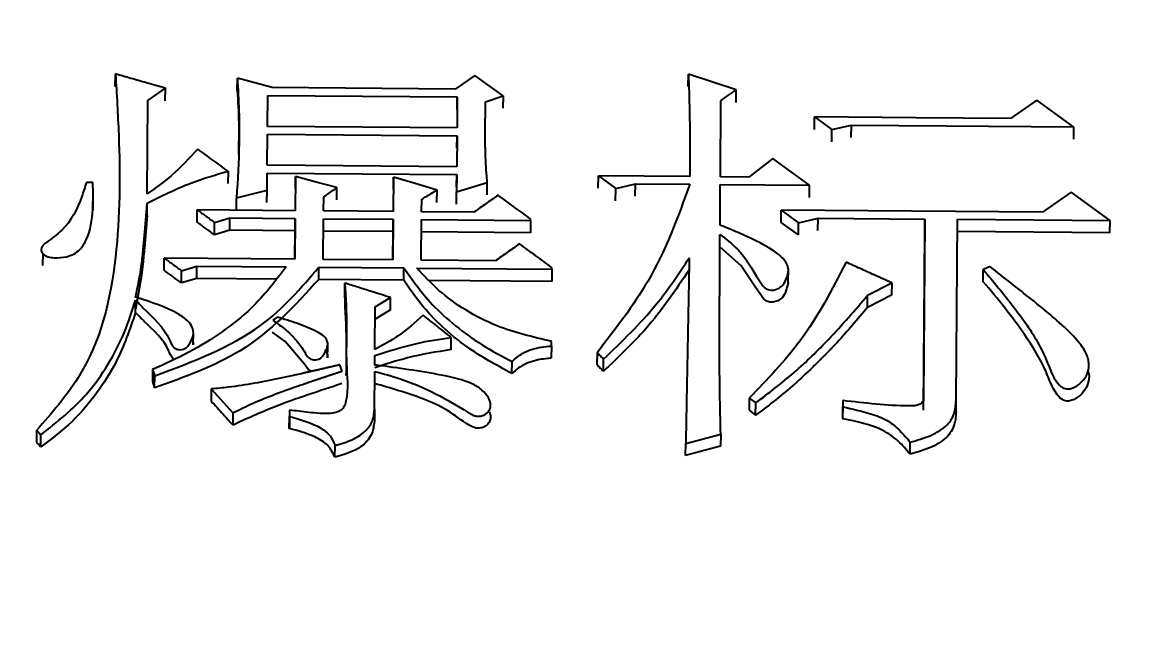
# Model space of a CAD drawing. Header units: millimetres. Extents: x 1726 to 4771, y 590 to 2743.
# Drawn here: x 2460.33 to 2465.81, y 2309.4 to 2312.44 of the extents above; entities that cross this region are included whole.
import ezdxf

# ---------------------------------------------------------------- set-up
doc = ezdxf.new("R2010")
doc.units = ezdxf.units.MM
doc.layers.add('AM_5', color=3, linetype='Continuous', lineweight=25)
doc.styles.add('SLDTEXTSTYLE1', font='txt.shx', dxfattribs={"width": 0.7, "bigfont": 'gbcbig.shx'})
doc.dimstyles.new('SLDDIMSTYLE12$0', dxfattribs={"dimtxt": 12, "dimasz": 10, "dimexe": 0, "dimexo": 0.0625, "dimgap": 0.875, "dimtad": 1, "dimdec": 1, "dimlfac": 1.8, "dimrnd": 1e-09, "dimzin": 12, "dimdsep": 46, "dimtxsty": 'SLDTEXTSTYLE1', "dimcen": 0.09, "dimdle": 8.16, "dimclrd": 3, "dimclre": 3, "dimadec": 0, "dimazin": 3, "dimtfac": 1, "dimtdec": 1, "dimtofl": 0, "dimtmove": 0, "dimatfit": 3, "dimfxl": 0, "dimfrac": 2, "dimtolj": 1, "dimlwd": 5, "dimlwe": 5, "dimarcsym": 0})

# ---------------------------------------------------------------- blocks, each defined once
blk = doc.blocks.new('*D50')
at = {"layer": 'AM_5', "color": 3, "lineweight": 5, "transparency": 16777216}
blk.add_line((2709.5179, 2483.6796), (2315.1182, 2483.6796), dxfattribs=at)
at = {"layer": 'AM_5', "color": 3, "linetype": 'Continuous', "lineweight": 5, "transparency": 16777216}
for p, q in [((2315.1182, 2473.6796), (2315.1182, 2159.8939)), ((2721.1936, 2149.8939), (2315.1182, 2149.8939))]:
    blk.add_line(p, q, dxfattribs=at)
at = {"layer": 'AM_5', "color": 3, "transparency": 16777216}
for points in [[(2313.4515, 2473.6796), (2316.7848, 2473.6796), (2315.1182, 2483.6796)], [(2313.4515, 2159.8939), (2316.7848, 2159.8939), (2315.1182, 2149.8939)]]:
    blk.add_solid(points, dxfattribs=at)
at = {"layer": 'Defpoints', "color": 0, "transparency": 16777216}
for p in [(2709.5804, 2483.6796), (2315.1182, 2149.8939), (2721.2561, 2149.8939)]:
    blk.add_point(p, dxfattribs=at)
at = {"layer": 'AM_5', "color": 0, "transparency": 16777216, "insert": (2300.5289, 2316.7867), "char_height": 12, "attachment_point": 5, "rotation": 90, "style": 'SLDTEXTSTYLE1'}
blk.add_mtext('\\A1;{\\H2.28571x;335}', dxfattribs=at)

msp = doc.modelspace()

# ---------------------------------------------------------------- linework, layer by layer
at = {"color": 7, "linetype": 'Continuous', "lineweight": 25}
for p, q in [((2460.7887, 2312.1174), (2460.7893, 2312.1793)), ((2463.6338, 2312.1168), (2463.6344, 2312.1787)), ((2463.8718, 2312.0999), (2463.6344, 2312.1787)), ((2461.3944, 2312.097), (2461.395, 2312.1589)), ((2461.5677, 2312.1113), (2461.395, 2312.1589)), ((2462.5742, 2312.1722), (2462.4764, 2312.1038)), ((2462.7141, 2312.071), (2462.5742, 2312.1722)), ((2460.9507, 2312.0472), (2461.0377, 2312.108)), ((2461.037, 2312.0462), (2461.0377, 2312.108)), ((2461.5447, 2311.9189), (2461.5458, 2312.073)), ((2461.5458, 2312.073), (2462.4869, 2312.0652)), ((2462.4764, 2312.1038), (2461.5677, 2312.1113)), ((2462.6274, 2312.0409), (2462.7141, 2312.071)), ((2462.7141, 2312.071), (2462.7135, 2312.0092)), ((2463.8712, 2312.038), (2463.8718, 2312.0999)), ((2460.9474, 2311.5838), (2460.9507, 2312.0472)), ((2462.4869, 2312.0652), (2462.4858, 2311.9111)), ((2462.4863, 2312.0034), (2462.4869, 2312.0652)), ((2463.793, 2311.6685), (2463.7957, 2312.0466)), ((2465.3643, 2312.049), (2465.2338, 2311.9577)), ((2465.5472, 2311.9165), (2465.3643, 2312.049)), ((2464.2596, 2311.9041), (2464.2603, 2311.9658)), ((2464.2603, 2311.9658), (2464.3464, 2311.9034)), ((2461.4018, 2311.9182), (2461.4009, 2311.7795)), ((2462.4858, 2311.9111), (2461.5447, 2311.9189)), ((2464.3464, 2311.9034), (2464.4439, 2311.9257)), ((2464.4433, 2311.864), (2464.4439, 2311.9257)), ((2465.5472, 2311.9165), (2465.5466, 2311.8549)), ((2461.5433, 2311.7259), (2461.5445, 2311.8804)), ((2461.5445, 2311.8804), (2462.4855, 2311.8725)), ((2462.4855, 2311.8725), (2462.4844, 2311.7181)), ((2462.4849, 2311.811), (2462.4855, 2311.8725)), ((2464.3457, 2311.8418), (2464.3464, 2311.9034)), ((2464.0533, 2311.7591), (2463.9336, 2311.6674)), ((2464.2362, 2311.6262), (2464.0533, 2311.7591)), ((2461.3484, 2311.6966), (2461.3478, 2311.6353)), ((2461.5425, 2311.6021), (2461.5431, 2311.6872)), ((2461.5431, 2311.6872), (2462.4841, 2311.6794)), ((2462.4844, 2311.7181), (2461.5433, 2311.7259)), ((2460.6773, 2311.6402), (2460.6448, 2311.6405)), ((2461.6836, 2311.6706), (2461.6823, 2311.5002)), ((2461.6829, 2311.6093), (2461.6836, 2311.6706)), ((2462.1703, 2311.6665), (2462.1691, 2311.4961)), ((2462.1697, 2311.6053), (2462.1703, 2311.6665)), ((2462.4841, 2311.6794), (2462.4835, 2311.5943)), ((2462.4835, 2311.6181), (2462.4841, 2311.6794)), ((2462.4835, 2311.5943), (2462.6353, 2311.6395)), ((2462.6347, 2311.5782), (2462.6353, 2311.6395)), ((2463.1866, 2311.6123), (2463.1872, 2311.6736)), ((2463.1872, 2311.6736), (2463.2733, 2311.6109)), ((2463.6415, 2311.6698), (2463.1872, 2311.6736)), ((2463.2733, 2311.6109), (2463.3708, 2311.6333)), ((2463.3702, 2311.5721), (2463.3708, 2311.6333)), ((2463.3708, 2311.6333), (2463.6412, 2311.6311)), ((2463.7913, 2311.4284), (2463.7927, 2311.6298)), ((2463.7927, 2311.6298), (2464.2362, 2311.6262)), ((2463.9336, 2311.6674), (2463.793, 2311.6685)), ((2461.3907, 2311.5646), (2461.5425, 2311.6021)), ((2461.5418, 2311.5409), (2461.5425, 2311.6021)), ((2461.8881, 2311.5535), (2461.8887, 2311.6147)), ((2462.3856, 2311.5416), (2462.3862, 2311.6028)), ((2462.4829, 2311.5331), (2462.4835, 2311.5943)), ((2463.2727, 2311.5497), (2463.2733, 2311.6109)), ((2464.2356, 2311.5649), (2464.2362, 2311.6262)), ((2465.5341, 2311.5921), (2465.3927, 2311.4926)), ((2465.7278, 2311.4511), (2465.5341, 2311.5921)), ((2460.678, 2311.5037), (2460.6786, 2311.5652)), ((2460.9464, 2311.4762), (2460.947, 2311.5373)), ((2461.3901, 2311.5035), (2461.3907, 2311.5646)), ((2461.823, 2311.499), (2461.8235, 2311.5688)), ((2462.3097, 2311.495), (2462.3102, 2311.557)), ((2461.195, 2311.4432), (2461.1956, 2311.5042)), ((2461.6823, 2311.5002), (2461.1956, 2311.5042)), ((2462.1691, 2311.4961), (2461.823, 2311.499)), ((2462.5693, 2311.4928), (2462.3097, 2311.495)), ((2464.0941, 2311.4423), (2464.0947, 2311.5034)), ((2464.0947, 2311.5034), (2464.1808, 2311.4406)), ((2465.3927, 2311.4926), (2464.0947, 2311.5034)), ((2461.2811, 2311.3805), (2461.2817, 2311.4415)), ((2461.3569, 2311.4031), (2461.3576, 2311.4641)), ((2461.3576, 2311.4641), (2461.6821, 2311.4614)), ((2461.6821, 2311.4614), (2461.6806, 2311.2595)), ((2461.6814, 2311.4004), (2461.6821, 2311.4614)), ((2461.8212, 2311.2583), (2461.8227, 2311.4602)), ((2461.8227, 2311.4602), (2462.1688, 2311.4574)), ((2462.1688, 2311.4574), (2462.1674, 2311.2554)), ((2462.1682, 2311.3964), (2462.1688, 2311.4574)), ((2462.308, 2311.2542), (2462.3095, 2311.4562)), ((2462.3095, 2311.4562), (2462.8503, 2311.4517)), ((2462.8503, 2311.4517), (2462.8497, 2311.3907)), ((2462.8503, 2311.4517), (2462.8504, 2311.4595)), ((2464.1802, 2311.3796), (2464.0941, 2311.4423)), ((2464.1802, 2311.3796), (2464.1808, 2311.4406)), ((2464.1808, 2311.4406), (2464.2783, 2311.4631)), ((2464.2777, 2311.4021), (2464.2783, 2311.4631)), ((2464.2783, 2311.4631), (2464.8083, 2311.4587)), ((2464.8083, 2311.4587), (2464.8019, 2310.5697)), ((2464.8077, 2311.3977), (2464.8083, 2311.4587)), ((2464.9641, 2310.5605), (2464.9706, 2311.4574)), ((2464.9706, 2311.4574), (2465.7278, 2311.4511)), ((2465.7271, 2311.39), (2465.7278, 2311.4511)), ((2461.3569, 2311.4031), (2461.2811, 2311.3805)), ((2461.6814, 2311.4004), (2461.3569, 2311.4031)), ((2461.6804, 2311.2595), (2461.6814, 2311.4004)), ((2462.1682, 2311.3964), (2461.8221, 2311.3992)), ((2462.1672, 2311.2554), (2462.1682, 2311.3964)), ((2462.8497, 2311.3907), (2462.3088, 2311.3952)), ((2464.8013, 2310.5098), (2464.8077, 2311.3977)), ((2465.7271, 2311.39), (2464.97, 2311.3963)), ((2460.4281, 2311.2888), (2460.4275, 2311.2277)), ((2461.031, 2311.2041), (2461.0316, 2311.2649)), ((2461.6806, 2311.2595), (2461.0316, 2311.2649)), ((2462.1674, 2311.2554), (2461.8212, 2311.2583)), ((2462.6758, 2311.2512), (2462.308, 2311.2542)), ((2461.1171, 2311.1412), (2461.1177, 2311.2019)), ((2461.193, 2311.1639), (2461.1936, 2311.2246)), ((2461.1936, 2311.2246), (2461.637, 2311.2209)), ((2461.7987, 2311.1589), (2461.7993, 2311.2196)), ((2461.7993, 2311.2196), (2462.2212, 2311.2161)), ((2462.2206, 2311.1554), (2462.2212, 2311.2161)), ((2462.2861, 2311.2155), (2462.9567, 2311.21)), ((2462.9567, 2311.21), (2462.9561, 2311.1493)), ((2462.9567, 2311.21), (2462.9568, 2311.2177)), ((2464.1301, 2311.1481), (2464.1307, 2311.2065)), ((2464.1307, 2311.2071), (2464.1308, 2311.2091)), ((2465.0979, 2311.147), (2465.0985, 2311.2077)), ((2461.193, 2311.1639), (2461.1171, 2311.1412)), ((2461.5859, 2311.1606), (2461.193, 2311.1639)), ((2462.2206, 2311.1554), (2461.7987, 2311.1589)), ((2461.9279, 2311.0801), (2461.9286, 2311.1407)), ((2462.9561, 2311.1493), (2462.3467, 2311.1543)), ((2464.5243, 2311.0801), (2464.6438, 2311.1415)), ((2464.6438, 2311.1415), (2464.6432, 2311.0808)), ((2464.6432, 2311.0808), (2464.5237, 2311.0196)), ((2460.8888, 2310.9953), (2460.8895, 2311.0558)), ((2462.0792, 2311.0225), (2462.1552, 2311.0686)), ((2462.1546, 2311.0081), (2462.1552, 2311.0686)), ((2464.5237, 2311.0196), (2464.5243, 2311.0801)), ((2461.5921, 2310.9719), (2461.5703, 2310.9565)), ((2462.0776, 2310.8116), (2462.0792, 2311.0225)), ((2462.1546, 2311.0081), (2462.0785, 2310.962)), ((2461.1756, 2310.8336), (2461.1762, 2310.8942)), ((2462.4561, 2310.8107), (2462.4567, 2310.871)), ((2461.8427, 2310.7698), (2461.8433, 2310.8303)), ((2462.954, 2310.8278), (2462.9534, 2310.7676)), ((2462.954, 2310.8278), (2462.9542, 2310.8513)), ((2465.5983, 2310.8083), (2465.5983, 2310.8116)), ((2462.0771, 2310.7334), (2462.0774, 2310.7803)), ((2463.1808, 2310.7947), (2463.1802, 2310.7345)), ((2463.2125, 2310.703), (2463.2131, 2310.7631)), ((2460.9735, 2310.7112), (2460.9841, 2310.6799)), ((2461.9146, 2310.7034), (2461.904, 2310.7348)), ((2462.0755, 2310.5139), (2462.0769, 2310.7021)), ((2462.7581, 2310.6911), (2462.7587, 2310.7512)), ((2460.9835, 2310.6199), (2460.9841, 2310.6799)), ((2461.2649, 2310.6148), (2461.2643, 2310.5549)), ((2461.2649, 2310.6148), (2461.3722, 2310.4962)), ((2462.6467, 2310.5558), (2462.6467, 2310.5602)), ((2463.9365, 2310.5691), (2463.9359, 2310.5092)), ((2463.9365, 2310.5691), (2463.9688, 2310.5453)), ((2463.9682, 2310.4854), (2463.9688, 2310.5453)), ((2464.4016, 2310.5573), (2464.401, 2310.4975)), ((2464.4016, 2310.5573), (2464.4014, 2310.526)), ((2464.8013, 2310.5098), (2464.8019, 2310.5697)), ((2464.9635, 2310.5007), (2464.9641, 2310.5605)), ((2461.3722, 2310.4962), (2461.3716, 2310.4365)), ((2461.6527, 2310.4184), (2461.6534, 2310.4782)), ((2461.6536, 2310.5095), (2461.653, 2310.4497)), ((2461.6536, 2310.5095), (2461.6534, 2310.4782)), ((2462.0755, 2310.5139), (2462.0749, 2310.4541)), ((2463.9359, 2310.5092), (2463.9682, 2310.4854)), ((2464.4007, 2310.4662), (2464.4014, 2310.526)), ((2464.4007, 2310.4662), (2464.401, 2310.4975)), ((2460.3981, 2310.4099), (2460.3975, 2310.3503)), ((2460.4189, 2310.3267), (2460.4195, 2310.3863)), ((2463.6212, 2310.344), (2463.7946, 2310.3897)), ((2463.7946, 2310.3897), (2463.794, 2310.33)), ((2461.8789, 2310.2753), (2461.8795, 2310.3348)), ((2463.6206, 2310.2844), (2463.6212, 2310.344)), ((2463.794, 2310.33), (2463.6206, 2310.2844)), ((2464.7348, 2310.2908), (2464.7354, 2310.3504))]:
    msp.add_line(p, q, dxfattribs=at)
at = {"color": 7, "linetype": 'Continuous', "lineweight": 25, "flags": 128}
for points in [[(2465.2338, 2311.9577), (2464.7638, 2311.9616), (2464.2603, 2311.9658)], [(2464.4439, 2311.9257), (2464.9138, 2311.9218), (2465.5472, 2311.9165)], [(2461.8887, 2311.6147), (2461.7861, 2311.6426), (2461.6836, 2311.6706)], [(2462.3862, 2311.6028), (2462.2783, 2311.6347), (2462.1703, 2311.6665)], [(2461.2817, 2311.4415), (2461.3196, 2311.4528), (2461.3576, 2311.4641)], [(2464.1288, 2311.148), (2464.13, 2311.1395), (2464.1154, 2311.0901), (2464.1011, 2311.069), (2464.0786, 2311.0526), (2464.0541, 2311.0455), (2464.0384, 2311.0456), (2464.0237, 2311.0501), (2464.0096, 2311.0601), (2463.9694, 2311.1176), (2463.8969, 2311.2257), (2463.7903, 2311.3209), (2463.7903, 2311.3209)], [(2461.1177, 2311.2019), (2461.1556, 2311.2133), (2461.1936, 2311.2246)], [(2465.1311, 2311.223), (2465.1148, 2311.2153), (2465.0985, 2311.2077)], [(2461.7628, 2310.7019), (2461.7567, 2310.704), (2461.7476, 2310.7105), (2461.7272, 2310.74), (2461.6322, 2310.8498), (2461.5703, 2310.8957), (2461.5697, 2310.8962), (2461.5697, 2310.8962)], [(2460.9735, 2310.7112), (2460.9733, 2310.6865), (2460.9731, 2310.6689), (2460.9729, 2310.6512)], [(2460.3981, 2310.4099), (2460.4088, 2310.3981), (2460.4195, 2310.3863)], [(2460.3975, 2310.3503), (2460.4029, 2310.3444), (2460.4082, 2310.3384), (2460.4189, 2310.3267)]]:
    msp.add_lwpolyline(points, dxfattribs=at)
at = {"color": 7, "linetype": 'Continuous', "lineweight": 25}
for points, knots in [([(2460.7893, 2312.1793), (2460.7953, 2312.0786), (2460.8134, 2311.7766), (2460.8124, 2311.2697), (2460.6951, 2310.7485), (2460.4717, 2310.4937), (2460.3982, 2310.4099)], [0, 0, 0, 0, 0.1662225, 0.4984072, 0.8349853, 1, 1, 1, 1]), ([(2461.0377, 2312.108), (2461.006, 2312.1171), (2460.9488, 2312.1336), (2460.866, 2312.1573), (2460.8149, 2312.172), (2460.7893, 2312.1793)], [0, 0, 0, 0, 0.382595, 0.691297, 1, 1, 1, 1]), ([(2463.6344, 2312.1787), (2463.6364, 2312.1173), (2463.6403, 2312.002), (2463.642, 2311.8323), (2463.6417, 2311.724), (2463.6415, 2311.6698)], [0, 0, 0, 0, 0.362921, 0.681445, 1, 1, 1, 1]), ([(2461.395, 2312.1589), (2461.3979, 2312.1049), (2461.4036, 2311.9968), (2461.4052, 2311.7987), (2461.3963, 2311.6545), (2461.3907, 2311.5646)], [0, 0, 0, 0, 0.273666, 0.547375, 1, 1, 1, 1]), ([(2461.3944, 2312.097), (2461.3975, 2312.043), (2461.4009, 2311.9831), (2461.4014, 2311.923), (2461.4015, 2311.9171)], [0, 0, 0, 0, 0.9019, 1, 1, 1, 1]), ([(2463.7957, 2312.0466), (2463.8084, 2312.0555), (2463.8337, 2312.0733), (2463.8591, 2312.091), (2463.8718, 2312.0999)], [0, 0, 0, 0, 0.4999989, 1, 1, 1, 1]), ([(2462.6353, 2311.6395), (2462.6341, 2311.6548), (2462.6322, 2311.6777), (2462.6285, 2311.7313), (2462.6268, 2311.7734), (2462.626, 2311.8117), (2462.6258, 2311.8231), (2462.6256, 2311.8346), (2462.6255, 2311.8461), (2462.6254, 2311.8575), (2462.6254, 2311.869), (2462.6253, 2311.8805), (2462.6254, 2311.8958), (2462.6254, 2311.911), (2462.6256, 2311.9263), (2462.6257, 2311.9378), (2462.6258, 2311.9473), (2462.6259, 2311.955), (2462.626, 2311.9626), (2462.6261, 2311.9702), (2462.6262, 2311.9779), (2462.6263, 2311.9836), (2462.6264, 2311.9893), (2462.6265, 2311.995), (2462.6266, 2312.0008), (2462.6267, 2312.0065), (2462.6268, 2312.0122), (2462.6269, 2312.0179), (2462.627, 2312.0237), (2462.6272, 2312.0313), (2462.6273, 2312.0371), (2462.6274, 2312.0409)], [0, 0, 0, 0, 0.114246, 0.171369, 0.39989, 0.428452, 0.457013, 0.485575, 0.514136, 0.542697, 0.571259, 0.59982, 0.628382, 0.685505, 0.714066, 0.742627, 0.771189, 0.785469, 0.79975, 0.828312, 0.842592, 0.856873, 0.871154, 0.885434, 0.899715, 0.913996, 0.928276, 0.942557, 0.956838, 0.971119, 1, 1, 1, 1]), ([(2461.1977, 2311.806), (2461.1564, 2311.7612), (2461.0822, 2311.6806), (2460.9888, 2311.6135), (2460.9474, 2311.5838)], [0, 0, 0, 0, 0.5563865, 1, 1, 1, 1]), ([(2461.3484, 2311.6966), (2461.3233, 2311.7148), (2461.2731, 2311.7513), (2461.2229, 2311.7878), (2461.1977, 2311.806)], [0, 0, 0, 0, 0.500003, 1, 1, 1, 1]), ([(2460.947, 2311.5373), (2461.0179, 2311.573), (2461.1449, 2311.6369), (2461.286, 2311.6783), (2461.3484, 2311.6966)], [0, 0, 0, 0, 0.557889, 1, 1, 1, 1]), ([(2460.6448, 2311.6405), (2460.6376, 2311.617), (2460.6123, 2311.5339), (2460.5587, 2311.4221), (2460.4671, 2311.3585), (2460.4322, 2311.3316), (2460.4227, 2311.3198), (2460.4199, 2311.308), (2460.4221, 2311.2972), (2460.4286, 2311.2868), (2460.4397, 2311.2776), (2460.4588, 2311.2694), (2460.4953, 2311.2647), (2460.54, 2311.2681), (2460.5843, 2311.2832), (2460.6198, 2311.3121), (2460.6646, 2311.3849), (2460.679, 2311.5), (2460.6787, 2311.5952), (2460.6773, 2311.6398), (2460.6773, 2311.6402)], [0, 0, 0, 0, 0.080174, 0.283302, 0.376888, 0.395162, 0.410603, 0.422183, 0.433748, 0.445949, 0.459622, 0.474757, 0.501539, 0.554644, 0.589879, 0.625146, 0.685167, 0.852753, 0.998546, 1, 1, 1, 1]), ([(2463.6412, 2311.6311), (2463.5815, 2311.4671), (2463.4744, 2311.1727), (2463.271, 2310.9107), (2463.1808, 2310.7947)], [0, 0, 0, 0, 0.556928, 1, 1, 1, 1]), ([(2461.8235, 2311.5688), (2461.8289, 2311.5726), (2461.8425, 2311.5822), (2461.8642, 2311.5975), (2461.8806, 2311.609), (2461.8887, 2311.6147)], [0, 0, 0, 0, 0.250001, 0.625, 1, 1, 1, 1]), ([(2462.3102, 2311.557), (2462.3165, 2311.5608), (2462.3324, 2311.5704), (2462.3577, 2311.5856), (2462.3767, 2311.5971), (2462.3862, 2311.6028)], [0, 0, 0, 0, 0.250001, 0.625, 1, 1, 1, 1]), ([(2462.6889, 2311.5771), (2462.669, 2311.563), (2462.6291, 2311.535), (2462.5893, 2311.5069), (2462.5693, 2311.4928)], [0, 0, 0, 0, 0.5, 1, 1, 1, 1]), ([(2462.8504, 2311.4595), (2462.8235, 2311.4791), (2462.7696, 2311.5183), (2462.7158, 2311.5575), (2462.6889, 2311.5771)], [0, 0, 0, 0, 0.499999, 1, 1, 1, 1]), ([(2460.8896, 2311.0714), (2460.9007, 2311.1249), (2460.9174, 2311.2052), (2460.9257, 2311.293), (2460.9293, 2311.33), (2460.9306, 2311.3435), (2460.9316, 2311.3536), (2460.9325, 2311.3637), (2460.9334, 2311.3738), (2460.9342, 2311.3822), (2460.9349, 2311.3907), (2460.9355, 2311.3974), (2460.9361, 2311.4041), (2460.9367, 2311.4109), (2460.9373, 2311.4176), (2460.938, 2311.426), (2460.9385, 2311.4328), (2460.9392, 2311.4412), (2460.9398, 2311.4479), (2460.9404, 2311.4546), (2460.9409, 2311.4614), (2460.9415, 2311.4681), (2460.9421, 2311.4765), (2460.9427, 2311.4832), (2460.9434, 2311.4917), (2460.9439, 2311.4984), (2460.9446, 2311.5068), (2460.9451, 2311.5135), (2460.9457, 2311.5203), (2460.9462, 2311.5276), (2460.9467, 2311.5333), (2460.947, 2311.5373)], [0, 0, 0, 0, 0.346641, 0.519778, 0.56306, 0.584702, 0.606343, 0.627984, 0.649625, 0.671267, 0.682087, 0.703729, 0.714549, 0.72537, 0.747011, 0.757832, 0.779473, 0.790294, 0.811935, 0.822756, 0.833576, 0.855218, 0.866038, 0.887679, 0.8985, 0.920141, 0.930962, 0.952603, 0.963424, 0.974244, 1, 1, 1, 1]), ([(2460.9464, 2311.4762), (2460.942, 2311.4224), (2460.9354, 2311.3416), (2460.9217, 2311.1861), (2460.9028, 2311.0851), (2460.889, 2311.0109)], [0, 0, 0, 0, 0.346763, 0.520146, 1, 1, 1, 1]), ([(2461.1956, 2311.5042), (2461.2099, 2311.4938), (2461.2386, 2311.4729), (2461.2673, 2311.4519), (2461.2817, 2311.4415)], [0, 0, 0, 0, 0.499999, 1, 1, 1, 1]), ([(2461.2811, 2311.3805), (2461.2667, 2311.3909), (2461.238, 2311.4118), (2461.2093, 2311.4327), (2461.195, 2311.4432)], [0, 0, 0, 0, 0.499998, 1, 1, 1, 1]), ([(2463.791, 2311.3818), (2463.8209, 2311.3589), (2463.9045, 2311.2948), (2463.9586, 2311.1961), (2464.0024, 2311.1255), (2464.0237, 2311.1101), (2464.0375, 2311.1058), (2464.0537, 2311.1052), (2464.0717, 2311.1092), (2464.0906, 2311.1186), (2464.11, 2311.1369), (2464.1241, 2311.1673), (2464.1341, 2311.2023), (2464.1244, 2311.2399), (2464.0809, 2311.2902), (2463.9754, 2311.3505), (2463.8692, 2311.3977), (2463.8011, 2311.4245), (2463.7913, 2311.4284)], [0, 0, 0, 0, 0.11687, 0.3258, 0.377744, 0.393029, 0.405901, 0.418726, 0.438143, 0.45802, 0.48112, 0.522189, 0.572441, 0.606763, 0.655286, 0.785224, 0.968955, 1, 1, 1, 1]), ([(2463.7946, 2310.3897), (2463.7918, 2310.5253), (2463.7875, 2310.7287), (2463.789, 2310.948), (2463.7894, 2311.0407), (2463.7895, 2311.0743), (2463.7896, 2311.0954), (2463.7897, 2311.1122), (2463.7897, 2311.129), (2463.7898, 2311.1458), (2463.7899, 2311.1627), (2463.7899, 2311.1753), (2463.79, 2311.1879), (2463.7901, 2311.2047), (2463.7901, 2311.2215), (2463.7902, 2311.2383), (2463.7903, 2311.2509), (2463.7904, 2311.2677), (2463.7904, 2311.2824), (2463.7905, 2311.295), (2463.7905, 2311.3013), (2463.7906, 2311.3075), (2463.7906, 2311.3159), (2463.7906, 2311.3243), (2463.7907, 2311.3327), (2463.7907, 2311.339), (2463.7908, 2311.3474), (2463.7908, 2311.3558), (2463.7908, 2311.3642), (2463.7909, 2311.3722), (2463.7909, 2311.378), (2463.7909, 2311.3818)], [0, 0, 0, 0, 0.408156, 0.61223, 0.663248, 0.688757, 0.714266, 0.727021, 0.739776, 0.765285, 0.778039, 0.790794, 0.803548, 0.816303, 0.841812, 0.854567, 0.867321, 0.880076, 0.905585, 0.911962, 0.918339, 0.924717, 0.931094, 0.943848, 0.950226, 0.956603, 0.96298, 0.975735, 0.982112, 0.988489, 1, 1, 1, 1]), ([(2462.7954, 2311.3357), (2462.7754, 2311.3216), (2462.7356, 2311.2935), (2462.6957, 2311.2653), (2462.6758, 2311.2512)], [0, 0, 0, 0, 0.5, 1, 1, 1, 1]), ([(2462.9568, 2311.2177), (2462.9299, 2311.2374), (2462.8761, 2311.2768), (2462.8223, 2311.3161), (2462.7954, 2311.3357)], [0, 0, 0, 0, 0.499999, 1, 1, 1, 1]), ([(2461.0316, 2311.2649), (2461.046, 2311.2544), (2461.0746, 2311.2334), (2461.1033, 2311.2124), (2461.1177, 2311.2019)], [0, 0, 0, 0, 0.499999, 1, 1, 1, 1]), ([(2463.2131, 2310.7631), (2463.3051, 2310.8513), (2463.4686, 2311.0081), (2463.5869, 2311.1879), (2463.6386, 2311.2665)], [0, 0, 0, 0, 0.562943, 1, 1, 1, 1]), ([(2463.6386, 2311.2665), (2463.6365, 2311.1532), (2463.6341, 2311.0328), (2463.6317, 2310.9049), (2463.6311, 2310.8765), (2463.6306, 2310.848), (2463.6301, 2310.8196), (2463.6295, 2310.7911), (2463.629, 2310.7626), (2463.6285, 2310.7341), (2463.6279, 2310.7057), (2463.6274, 2310.6772), (2463.6269, 2310.6486), (2463.6263, 2310.6201), (2463.6258, 2310.5916), (2463.6251, 2310.5559), (2463.6246, 2310.5274), (2463.6241, 2310.4988), (2463.6235, 2310.4702), (2463.6231, 2310.4452), (2463.6226, 2310.4202), (2463.6223, 2310.4059), (2463.6221, 2310.3916), (2463.6218, 2310.3783), (2463.6215, 2310.3624), (2463.6213, 2310.3501), (2463.6212, 2310.344)], [0, 0, 0, 0, 0.370203, 0.393341, 0.416478, 0.462753, 0.485891, 0.509029, 0.555304, 0.578441, 0.601579, 0.647854, 0.670992, 0.694129, 0.740405, 0.763542, 0.809817, 0.832955, 0.856093, 0.902368, 0.913937, 0.937074, 0.948643, 0.960212, 0.980106, 1, 1, 1, 1]), ([(2461.637, 2311.2209), (2461.583, 2311.15), (2461.4933, 2311.0324), (2461.3208, 2310.896), (2461.1563, 2310.7938), (2461.0347, 2310.7389), (2460.9735, 2310.7112)], [0, 0, 0, 0, 0.333002, 0.552476, 0.774971, 1, 1, 1, 1]), ([(2460.9841, 2310.6799), (2461.1731, 2310.7509), (2461.5055, 2310.876), (2461.7108, 2311.116), (2461.7993, 2311.2196)], [0, 0, 0, 0, 0.568507, 1, 1, 1, 1]), ([(2461.1171, 2311.1412), (2461.1027, 2311.1517), (2461.074, 2311.1727), (2461.0453, 2311.1936), (2461.031, 2311.2041)], [0, 0, 0, 0, 0.499999, 1, 1, 1, 1]), ([(2462.2212, 2311.2161), (2462.2653, 2311.154), (2462.3384, 2311.0512), (2462.476, 2310.9265), (2462.6085, 2310.8305), (2462.7084, 2310.7777), (2462.7587, 2310.7512)], [0, 0, 0, 0, 0.3338091, 0.553089, 0.7752188, 1, 1, 1, 1]), ([(2462.9542, 2310.8513), (2462.8614, 2310.8729), (2462.7097, 2310.9082), (2462.5262, 2311.0037), (2462.392, 2311.101), (2462.3212, 2311.1775), (2462.2861, 2311.2155)], [0, 0, 0, 0, 0.347456, 0.568585, 0.785979, 1, 1, 1, 1]), ([(2463.638, 2311.2058), (2463.571, 2311.1061), (2463.4506, 2310.9271), (2463.2856, 2310.7718), (2463.2125, 2310.703)], [0, 0, 0, 0, 0.556785, 1, 1, 1, 1]), ([(2464.4173, 2311.2445), (2464.3485, 2311.1101), (2464.2248, 2310.8686), (2464.0251, 2310.6611), (2463.9365, 2310.5691)], [0, 0, 0, 0, 0.556366, 1, 1, 1, 1]), ([(2464.6438, 2311.1415), (2464.6145, 2311.1548), (2464.5621, 2311.1786), (2464.4866, 2311.213), (2464.4404, 2311.234), (2464.4173, 2311.2445)], [0, 0, 0, 0, 0.387829, 0.693915, 1, 1, 1, 1]), ([(2465.0985, 2311.2077), (2465.1484, 2311.1478), (2465.2483, 2311.0279), (2465.3618, 2310.8701), (2465.423, 2310.7348), (2465.4504, 2310.6569), (2465.4896, 2310.6225), (2465.5045, 2310.6157), (2465.5203, 2310.614), (2465.5403, 2310.6179), (2465.5683, 2310.6319), (2465.5984, 2310.6593), (2465.6217, 2310.6988), (2465.6258, 2310.7488), (2465.6021, 2310.8159), (2465.5053, 2310.9242), (2465.3397, 2311.0596), (2465.2007, 2311.1684), (2465.1311, 2311.2229)], [0, 0, 0, 0, 0.1458904, 0.2918477, 0.3649261, 0.4381404, 0.4497084, 0.4574875, 0.4653247, 0.4747758, 0.4903238, 0.5180258, 0.5474199, 0.5770634, 0.6172548, 0.685721, 0.8425064, 1, 1, 1, 1]), ([(2461.7987, 2311.1589), (2461.6804, 2311.0291), (2461.4654, 2310.7934), (2461.133, 2310.6737), (2460.9835, 2310.6199)], [0, 0, 0, 0, 0.550322, 1, 1, 1, 1]), ([(2461.9286, 2311.1407), (2461.9329, 2311.0685), (2461.9409, 2310.935), (2461.931, 2310.7394), (2461.9482, 2310.6048), (2461.9269, 2310.5274), (2461.9107, 2310.5092), (2461.8882, 2310.498), (2461.8334, 2310.4887), (2461.7529, 2310.498), (2461.6853, 2310.5058), (2461.6536, 2310.5095)], [0, 0, 0, 0, 0.256994, 0.476109, 0.695219, 0.732033, 0.752358, 0.772757, 0.805752, 0.908876, 1, 1, 1, 1]), ([(2462.1552, 2311.0686), (2462.1239, 2311.0786), (2462.0705, 2311.0956), (2461.9949, 2311.1196), (2461.9507, 2311.1336), (2461.9286, 2311.1407)], [0, 0, 0, 0, 0.414509, 0.707253, 1, 1, 1, 1]), ([(2462.7581, 2310.6911), (2462.6815, 2310.733), (2462.556, 2310.8016), (2462.41, 2310.9228), (2462.3036, 2311.034), (2462.2482, 2311.1151), (2462.2206, 2311.1554)], [0, 0, 0, 0, 0.346062, 0.56664, 0.784508, 1, 1, 1, 1]), ([(2465.6184, 2310.7008), (2465.6188, 2310.7001), (2465.6265, 2310.6856), (2465.623, 2310.6528), (2465.6071, 2310.6106), (2465.5785, 2310.5807), (2465.5515, 2310.5631), (2465.5311, 2310.5557), (2465.5134, 2310.5542), (2465.4979, 2310.5577), (2465.48, 2310.5689), (2465.442, 2310.614), (2465.4045, 2310.7287), (2465.3159, 2310.872), (2465.2063, 2311.0186), (2465.1352, 2311.1046), (2465.0981, 2311.1467), (2465.0979, 2311.147)], [0, 0, 0, 0, 0.002494, 0.054113, 0.10603, 0.154081, 0.180391, 0.201479, 0.214819, 0.22826, 0.244504, 0.275963, 0.412383, 0.645819, 0.822654, 0.999063, 1, 1, 1, 1]), ([(2460.4195, 2310.3863), (2460.4992, 2310.4505), (2460.6297, 2310.5557), (2460.7553, 2310.7346), (2460.837, 2310.892), (2460.872, 2311.0013), (2460.8895, 2311.0558)], [0, 0, 0, 0, 0.345608, 0.56562, 0.783503, 1, 1, 1, 1]), ([(2460.8895, 2311.0558), (2460.9015, 2311.0433), (2460.9618, 2310.9806), (2461.0408, 2310.9106), (2461.0677, 2310.8343), (2461.0809, 2310.8182), (2461.0927, 2310.812), (2461.1061, 2310.8094), (2461.1202, 2310.8101), (2461.1339, 2310.8145), (2461.1483, 2310.8249), (2461.1652, 2310.8501), (2461.1797, 2310.8835), (2461.1721, 2310.9229), (2461.1469, 2310.9582), (2461.0594, 2311.0157), (2460.9653, 2311.0463), (2460.8932, 2311.0702), (2460.8896, 2311.0714)], [0, 0, 0, 0, 0.066061, 0.330698, 0.377872, 0.393648, 0.409584, 0.423627, 0.439084, 0.455682, 0.472085, 0.502894, 0.574478, 0.61493, 0.665656, 0.740076, 0.987057, 1, 1, 1, 1]), ([(2461.9356, 2310.6816), (2461.9365, 2310.738), (2461.9385, 2310.8711), (2461.9318, 2311.0036), (2461.9279, 2311.0801)], [0, 0, 0, 0, 0.423353, 1, 1, 1, 1]), ([(2463.9688, 2310.5453), (2464.0336, 2310.5948), (2464.1631, 2310.6939), (2464.3479, 2310.874), (2464.4614, 2311.0066), (2464.5243, 2311.0801)], [0, 0, 0, 0, 0.30776, 0.615622, 1, 1, 1, 1]), ([(2460.8888, 2310.9953), (2460.8604, 2310.9113), (2460.8134, 2310.7723), (2460.6993, 2310.5918), (2460.5777, 2310.4474), (2460.4721, 2310.3671), (2460.4189, 2310.3267)], [0, 0, 0, 0, 0.334701, 0.553509, 0.775023, 1, 1, 1, 1]), ([(2461.0784, 2310.7614), (2461.0768, 2310.763), (2461.0639, 2310.7761), (2461.0419, 2310.8507), (2460.9609, 2310.9194), (2460.9031, 2310.9803), (2460.8889, 2310.9953)], [0, 0, 0, 0, 0.022451, 0.177445, 0.797205, 1, 1, 1, 1]), ([(2461.5703, 2310.9565), (2461.5931, 2310.9405), (2461.6366, 2310.9099), (2461.6899, 2310.8559), (2461.7246, 2310.8086), (2461.742, 2310.7738), (2461.7596, 2310.7623), (2461.7721, 2310.7592), (2461.7858, 2310.7592), (2461.7997, 2310.7626), (2461.8139, 2310.7716), (2461.8282, 2310.7918), (2461.8411, 2310.8153), (2461.8452, 2310.8416), (2461.8376, 2310.8613), (2461.8205, 2310.8824), (2461.7714, 2310.9096), (2461.6944, 2310.9412), (2461.6263, 2310.9616), (2461.5921, 2310.9719)], [0, 0, 0, 0, 0.117411, 0.224515, 0.331514, 0.385099, 0.401502, 0.417942, 0.434593, 0.453955, 0.473463, 0.503457, 0.565825, 0.597867, 0.629903, 0.663788, 0.718191, 0.858064, 1, 1, 1, 1]), ([(2462.3168, 2310.9815), (2462.2775, 2310.9456), (2462.2065, 2310.881), (2462.1173, 2310.833), (2462.0776, 2310.8116)], [0, 0, 0, 0, 0.555111, 1, 1, 1, 1]), ([(2462.4567, 2310.871), (2462.4447, 2310.8805), (2462.4207, 2310.8994), (2462.3741, 2310.9363), (2462.3395, 2310.9636), (2462.3168, 2310.9815)], [0, 0, 0, 0, 0.25711, 0.51422, 1, 1, 1, 1]), ([(2464.5237, 2311.0196), (2464.4739, 2310.9604), (2464.4224, 2310.8994), (2464.3656, 2310.8386), (2464.3614, 2310.8341), (2464.3572, 2310.8297), (2464.353, 2310.8252), (2464.3488, 2310.8208), (2464.3445, 2310.8163), (2464.3403, 2310.8119), (2464.336, 2310.8075), (2464.3318, 2310.8031), (2464.3283, 2310.7995), (2464.3241, 2310.7951), (2464.3198, 2310.7907), (2464.3155, 2310.7863), (2464.3112, 2310.7819), (2464.3077, 2310.7784), (2464.3034, 2310.774), (2464.299, 2310.7697), (2464.2947, 2310.7653), (2464.2886, 2310.7592), (2464.2702, 2310.7409), (2464.1957, 2310.6684), (2464.0932, 2310.578), (2463.9978, 2310.5074), (2463.9682, 2310.4854)], [0, 0, 0, 0, 0.307844, 0.317463, 0.327082, 0.331891, 0.34151, 0.351128, 0.355938, 0.365557, 0.375175, 0.379985, 0.389603, 0.394413, 0.404031, 0.41365, 0.41846, 0.428078, 0.432888, 0.442506, 0.452125, 0.456934, 0.476172, 0.553125, 0.861264, 1, 1, 1, 1]), ([(2461.1665, 2310.8633), (2461.1688, 2310.8598), (2461.1752, 2310.8507), (2461.1747, 2310.8401), (2461.1744, 2310.8335)], [0, 0, 0, 0, 0.374163, 1, 1, 1, 1]), ([(2462.0774, 2310.7803), (2462.146, 2310.8026), (2462.2689, 2310.8426), (2462.3992, 2310.8623), (2462.4567, 2310.871)], [0, 0, 0, 0, 0.5585499, 1, 1, 1, 1]), ([(2461.8291, 2310.8104), (2461.8345, 2310.8027), (2461.8434, 2310.7899), (2461.8427, 2310.7755), (2461.8424, 2310.7698)], [0, 0, 0, 0, 0.606089, 1, 1, 1, 1]), ([(2462.4561, 2310.8107), (2462.3832, 2310.7987), (2462.2534, 2310.7774), (2462.1306, 2310.7376), (2462.0768, 2310.7202)], [0, 0, 0, 0, 0.561231, 1, 1, 1, 1]), ([(2462.7587, 2310.7512), (2462.7754, 2310.7661), (2462.8031, 2310.791), (2462.8556, 2310.8118), (2462.9036, 2310.8239), (2462.9371, 2310.8265), (2462.954, 2310.8278)], [0, 0, 0, 0, 0.330678, 0.5509904, 0.7745698, 1, 1, 1, 1]), ([(2462.9534, 2310.7676), (2462.9274, 2310.7651), (2462.8849, 2310.761), (2462.8302, 2310.7427), (2462.7893, 2310.7206), (2462.7684, 2310.7009), (2462.7581, 2310.6911)], [0, 0, 0, 0, 0.347151, 0.569168, 0.786857, 1, 1, 1, 1]), ([(2463.1809, 2310.7947), (2463.1862, 2310.7894), (2463.197, 2310.7789), (2463.2078, 2310.7683), (2463.2131, 2310.7631)], [0, 0, 0, 0, 0.5, 1, 1, 1, 1]), ([(2461.904, 2310.7348), (2461.9014, 2310.7342), (2461.8961, 2310.7329), (2461.8881, 2310.7311), (2461.8801, 2310.7292), (2461.8695, 2310.7267), (2461.8589, 2310.7242), (2461.8483, 2310.7217), (2461.8404, 2310.7199), (2461.8297, 2310.7174), (2461.8191, 2310.7149), (2461.8085, 2310.7125), (2461.8005, 2310.7106), (2461.7899, 2310.7082), (2461.7793, 2310.7057), (2461.766, 2310.7027), (2461.7527, 2310.6996), (2461.7368, 2310.696), (2461.7155, 2310.6913), (2461.6941, 2310.6866), (2461.6568, 2310.6785), (2461.5444, 2310.6551), (2461.4092, 2310.6278), (2461.293, 2310.6173), (2461.2649, 2310.6148)], [0, 0, 0, 0, 0.012619, 0.025237, 0.037856, 0.050474, 0.075711, 0.08833, 0.100948, 0.113567, 0.138804, 0.151422, 0.164041, 0.176659, 0.201896, 0.214515, 0.239752, 0.264989, 0.290226, 0.3407, 0.365937, 0.466887, 0.870929, 1, 1, 1, 1]), ([(2461.3722, 2310.4962), (2461.4055, 2310.5127), (2461.5074, 2310.5631), (2461.6265, 2310.6052), (2461.7142, 2310.6361), (2461.7327, 2310.6425), (2461.7513, 2310.6489), (2461.7676, 2310.6545), (2461.7815, 2310.6592), (2461.7885, 2310.6615), (2461.7978, 2310.6647), (2461.8072, 2310.6678), (2461.8165, 2310.6709), (2461.8235, 2310.6733), (2461.8328, 2310.6764), (2461.8422, 2310.6795), (2461.8515, 2310.6826), (2461.8585, 2310.6849), (2461.8678, 2310.688), (2461.8772, 2310.6911), (2461.8865, 2310.6942), (2461.8935, 2310.6965), (2461.9029, 2310.6996), (2461.9099, 2310.7019), (2461.9146, 2310.7034)], [0, 0, 0, 0, 0.194919, 0.596792, 0.647185, 0.672381, 0.697577, 0.74797, 0.760568, 0.773166, 0.785764, 0.81096, 0.823558, 0.836156, 0.848754, 0.873951, 0.886549, 0.899147, 0.911745, 0.936941, 0.949539, 0.962137, 0.974736, 1, 1, 1, 1]), ([(2462.0769, 2310.7021), (2462.1193, 2310.6906), (2462.2872, 2310.645), (2462.4443, 2310.5596), (2462.5611, 2310.4859), (2462.5812, 2310.4793), (2462.5987, 2310.479), (2462.6149, 2310.4831), (2462.6306, 2310.4916), (2462.6444, 2310.5049), (2462.6525, 2310.5223), (2462.6528, 2310.5453), (2462.6409, 2310.5762), (2462.6117, 2310.6115), (2462.5349, 2310.6574), (2462.354, 2310.6957), (2462.1906, 2310.7198), (2462.0802, 2310.733), (2462.0771, 2310.7334)], [0, 0, 0, 0, 0.099165, 0.391823, 0.413047, 0.4272, 0.439104, 0.450968, 0.464473, 0.480605, 0.498238, 0.5147, 0.543399, 0.586336, 0.629267, 0.752496, 0.993107, 1, 1, 1, 1]), ([(2463.1803, 2310.7345), (2463.183, 2310.7319), (2463.1884, 2310.7265), (2463.1992, 2310.716), (2463.2072, 2310.7082), (2463.2125, 2310.703)], [0, 0, 0, 0, 0.25287, 0.505739, 1, 1, 1, 1]), ([(2461.3716, 2310.4365), (2461.4396, 2310.4677), (2461.5606, 2310.5233), (2461.7447, 2310.5873), (2461.8575, 2310.6247), (2461.914, 2310.6434)], [0, 0, 0, 0, 0.390671, 0.695193, 1, 1, 1, 1]), ([(2462.646, 2310.5), (2462.6461, 2310.4998), (2462.6509, 2310.4928), (2462.6524, 2310.4778), (2462.6506, 2310.457), (2462.6393, 2310.4398), (2462.6232, 2310.4273), (2462.6053, 2310.4204), (2462.5876, 2310.4188), (2462.567, 2310.4231), (2462.5149, 2310.452), (2462.4425, 2310.5131), (2462.282, 2310.5825), (2462.1569, 2310.6187), (2462.0762, 2310.642)], [0, 0, 0, 0, 0.000732, 0.041336, 0.074589, 0.108001, 0.139392, 0.166453, 0.189083, 0.211728, 0.253076, 0.44845, 0.644209, 1, 1, 1, 1]), ([(2461.2643, 2310.5549), (2461.2742, 2310.544), (2461.294, 2310.5221), (2461.3298, 2310.4826), (2461.3557, 2310.4541), (2461.3716, 2310.4365)], [0, 0, 0, 0, 0.277089, 0.554178, 1, 1, 1, 1]), ([(2464.8018, 2310.5697), (2464.8022, 2310.5671), (2464.803, 2310.5621), (2464.8003, 2310.5537), (2464.7938, 2310.5457), (2464.7798, 2310.5367), (2464.7578, 2310.5304), (2464.6289, 2310.5307), (2464.5106, 2310.5446), (2464.4016, 2310.5573)], [0, 0, 0, 0, 0.022685, 0.043674, 0.07363, 0.104665, 0.167541, 0.232295, 1, 1, 1, 1]), ([(2464.7354, 2310.3504), (2464.77, 2310.3604), (2464.8381, 2310.3801), (2464.9215, 2310.4286), (2464.9596, 2310.4961), (2464.9626, 2310.5391), (2464.9641, 2310.5605)], [0, 0, 0, 0, 0.2918228, 0.5749394, 0.7888098, 1, 1, 1, 1]), ([(2461.6534, 2310.4782), (2461.7083, 2310.463), (2461.7842, 2310.442), (2461.8596, 2310.3845), (2461.8729, 2310.3512), (2461.8795, 2310.3348)], [0, 0, 0, 0, 0.572071, 0.789697, 1, 1, 1, 1]), ([(2461.8795, 2310.3348), (2461.9091, 2310.3431), (2461.9674, 2310.3593), (2462.0345, 2310.4034), (2462.0705, 2310.4589), (2462.0738, 2310.4957), (2462.0755, 2310.5139)], [0, 0, 0, 0, 0.291567, 0.574035, 0.788626, 1, 1, 1, 1]), ([(2464.4014, 2310.526), (2464.4475, 2310.5157), (2464.5232, 2310.499), (2464.6233, 2310.4624), (2464.6861, 2310.4092), (2464.7191, 2310.3699), (2464.7354, 2310.3504)], [0, 0, 0, 0, 0.348609, 0.571047, 0.787247, 1, 1, 1, 1]), ([(2464.9635, 2310.5006), (2464.9616, 2310.4763), (2464.9586, 2310.4395), (2464.9347, 2310.3938), (2464.8961, 2310.3533), (2464.827, 2310.3172), (2464.7658, 2310.2997), (2464.7348, 2310.2908)], [0, 0, 0, 0, 0.2394193, 0.3609412, 0.4846672, 0.7394044, 1, 1, 1, 1]), ([(2461.653, 2310.4497), (2461.6529, 2310.4439), (2461.6528, 2310.4335), (2461.6528, 2310.423), (2461.6527, 2310.4184)], [0, 0, 0, 0, 0.56, 1, 1, 1, 1]), ([(2462.0749, 2310.4541), (2462.0722, 2310.4309), (2462.0666, 2310.3838), (2461.9997, 2310.3112), (2461.9252, 2310.289), (2461.8789, 2310.2753)], [0, 0, 0, 0, 0.269419, 0.54582, 1, 1, 1, 1]), ([(2464.7348, 2310.2908), (2464.7163, 2310.3131), (2464.679, 2310.358), (2464.5737, 2310.4328), (2464.4704, 2310.4527), (2464.4007, 2310.4662)], [0, 0, 0, 0, 0.2421391, 0.4889003, 1, 1, 1, 1]), ([(2461.8789, 2310.2753), (2461.8694, 2310.2959), (2461.8499, 2310.3382), (2461.765, 2310.3875), (2461.6956, 2310.4066), (2461.6527, 2310.4184)], [0, 0, 0, 0, 0.267567, 0.547482, 1, 1, 1, 1])]:
    msp.add_open_spline(points, degree=3, knots=knots, dxfattribs=at)
msp.add_open_spline([(2460.9729, 2310.6512), (2460.9747, 2310.646), (2460.9782, 2310.6355), (2460.9817, 2310.6251), (2460.9835, 2310.6199)], degree=3, dxfattribs=at)

# ---------------------------------------------------------------- dimensions: what is measured, and where the dimension line sits
at = {"layer": 'AM_5'}
dim = msp.add_linear_dim(base=(2315.1182, 2149.8939), p1=(2709.5804, 2483.6796), p2=(2721.2561, 2149.8939), angle=90, text='{\\H2.28571x;335}', dimstyle='SLDDIMSTYLE12$0', override={"dimlfac": 1}, dxfattribs=at)
dim.commit()
dim.dimension.update_dxf_attribs({"geometry": '*D50', "text_midpoint": (2300.5289, 2316.7867)})

doc.saveas('drawing.dxf')
